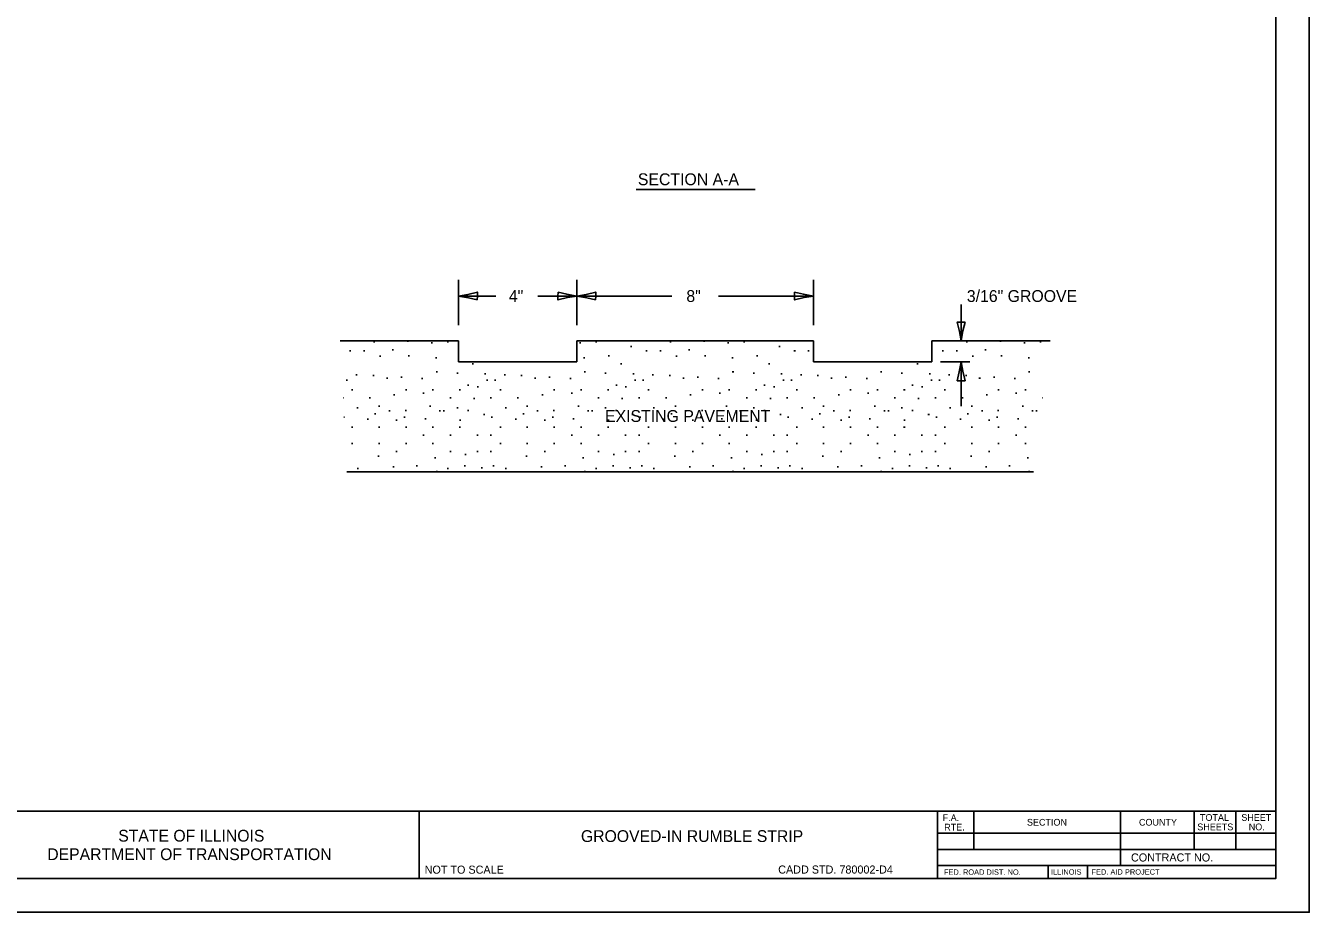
# Model space of a CAD drawing. Extents: x 97639 to 103048, y 75804 to 82153.
# Drawn here: x 98385 to 99339, y 75804 to 76462 of the extents above; entities that cross this region are included whole.
import ezdxf

# ---------------------------------------------------------------- set-up
doc = ezdxf.new("R2010")
doc.units = 0
for name, color, linetype in [('Sheets_50 Reference Boundary', 7, 'Continuous'), ('Sheets_General Details', 7, 'Continuous'), ('Sheets_Printer Plotting Border', 7, 'Continuous'), ('Topo_EOP', 7, 'Continuous')]:
    doc.layers.add(name, color=color, linetype=linetype)

msp = doc.modelspace()

# ---------------------------------------------------------------- linework, layer by layer
at = {"layer": 'Sheets_50 Reference Boundary'}
msp.add_lwpolyline([(97738.53, 76878.5), (99313.53, 76878.5), (99313.53, 75878.51), (97738.53, 75878.51)], close=True, dxfattribs=at)
at = {"layer": 'Sheets_General Details'}
for p, q in [((99338.53, 75803.51), (99338.53, 76903.51)), ((98838.44, 76340.16), (98926.72, 76340.16)), ((98706.39, 76239.47), (98706.39, 76273.26)), ((98794.31, 76239.47), (98794.31, 76273.26)), ((98970.14, 76239.47), (98970.14, 76273.26)), ((98706.39, 76261.13), (98734.15, 76261.13)), ((98765.33, 76261.13), (98794.31, 76261.13)), ((98794.31, 76261.13), (98864.94, 76261.13)), ((98899.59, 76261.13), (98970.14, 76261.13)), ((99079.82, 76254.84), (99079.82, 76227.82)), ((98618.47, 76227.82), (98706.39, 76227.82)), ((98706.39, 76227.82), (98618.47, 76227.82)), ((98706.39, 76227.82), (98618.47, 76227.82)), ((98643.28, 76227.15), (98644.28, 76227.15)), ((98657.16, 76221.21), (98658.16, 76221.21)), ((98668.26, 76227.55), (98669.26, 76227.55)), ((98686.11, 76226.36), (98687.11, 76226.36)), ((98698.01, 76227.15), (98699.01, 76227.15)), ((98706.39, 76212.26), (98706.39, 76227.82)), ((98706.39, 76212.26), (98706.39, 76227.82)), ((98794.31, 76227.82), (98882.22, 76227.82)), ((98882.22, 76227.82), (98794.31, 76227.82)), ((98794.31, 76227.82), (98794.31, 76212.26)), ((98882.22, 76227.82), (98794.31, 76227.82)), ((98794.31, 76227.82), (98794.31, 76212.26)), ((98796.19, 76226.36), (98797.19, 76226.36)), ((98808.08, 76227.15), (98809.08, 76227.15)), ((98834.26, 76223.59), (98835.26, 76223.59)), ((98863.43, 76227.15), (98864.43, 76227.15)), ((98877.31, 76221.21), (98878.31, 76221.21)), ((98882.22, 76227.82), (98970.14, 76227.82)), ((98970.14, 76227.82), (98882.22, 76227.82)), ((98970.14, 76227.82), (98882.22, 76227.82)), ((98888.42, 76227.55), (98889.42, 76227.55)), ((98906.26, 76226.36), (98907.26, 76226.36)), ((98918.16, 76227.15), (98919.16, 76227.15)), ((98944.34, 76223.59), (98945.34, 76223.59)), ((98970.14, 76212.26), (98970.14, 76227.82)), ((98970.14, 76212.26), (98970.14, 76227.82)), ((99058.06, 76227.82), (99145.98, 76227.82)), ((99145.98, 76227.82), (99058.06, 76227.82)), ((99058.06, 76227.82), (99058.06, 76212.26)), ((99145.98, 76227.82), (99058.06, 76227.82)), ((99058.06, 76227.82), (99058.06, 76212.26)), ((99083.58, 76227.15), (99084.58, 76227.15)), ((99097.46, 76221.21), (99098.46, 76221.21)), ((99108.57, 76227.55), (99109.57, 76227.55)), ((99126.42, 76226.36), (99127.42, 76226.36)), ((99138.31, 76227.15), (99139.31, 76227.15)), ((98625.42, 76220.41), (98626.42, 76220.41)), ((98635.74, 76220.41), (98636.74, 76220.41)), ((98647.64, 76216.45), (98648.64, 76216.45)), ((98669.05, 76216.85), (98670.05, 76216.85)), ((98689.28, 76215.26), (98690.28, 76215.26)), ((98794.31, 76212.26), (98706.39, 76212.26)), ((98794.31, 76212.26), (98706.39, 76212.26)), ((98799.36, 76215.26), (98800.36, 76215.26)), ((98817.6, 76216.85), (98818.6, 76216.85)), ((98845.57, 76220.41), (98846.57, 76220.41)), ((98855.89, 76220.41), (98856.89, 76220.41)), ((98867.79, 76216.45), (98868.79, 76216.45)), ((98889.2, 76216.85), (98890.2, 76216.85)), ((98909.44, 76215.26), (98910.44, 76215.26)), ((98927.68, 76216.85), (98928.68, 76216.85)), ((98955.65, 76220.41), (98956.65, 76220.41)), ((98965.97, 76220.41), (98966.97, 76220.41)), ((98970.14, 76212.26), (99058.06, 76212.26)), ((99058.06, 76212.26), (98970.14, 76212.26)), ((99064.48, 76212.26), (99086.31, 76212.26)), ((99065.72, 76220.41), (99066.72, 76220.41)), ((99076.05, 76220.41), (99077.04, 76220.41)), ((99079.82, 76212.26), (99079.82, 76179.45)), ((99087.94, 76216.45), (99088.94, 76216.45)), ((99109.36, 76216.85), (99110.35, 76216.85)), ((99129.59, 76215.26), (99130.59, 76215.26)), ((98630.18, 76202.57), (98631.18, 76202.57)), ((98642.71, 76202.16), (98643.71, 76202.16)), ((98689.68, 76204.94), (98690.68, 76204.94)), ((98705.15, 76203.75), (98706.15, 76203.75)), ((98716.65, 76210.89), (98717.65, 76210.89)), ((98725.77, 76203.36), (98726.77, 76203.36)), ((98740.26, 76202.57), (98741.26, 76202.57)), ((98752.79, 76202.16), (98753.79, 76202.16)), ((98799.75, 76204.94), (98800.75, 76204.94)), ((98815.22, 76203.75), (98816.22, 76203.75)), ((98826.72, 76210.89), (98827.73, 76210.89)), ((98835.85, 76203.36), (98836.85, 76203.36)), ((98850.34, 76202.57), (98851.34, 76202.57)), ((98862.86, 76202.16), (98863.86, 76202.16)), ((98909.83, 76204.94), (98910.83, 76204.94)), ((98925.3, 76203.75), (98926.3, 76203.75)), ((98936.8, 76210.89), (98937.8, 76210.89)), ((98945.93, 76203.36), (98946.93, 76203.36)), ((98960.41, 76202.57), (98961.41, 76202.57)), ((98972.94, 76202.16), (98973.94, 76202.16)), ((99019.91, 76204.94), (99020.91, 76204.94)), ((99035.38, 76203.75), (99036.37, 76203.75)), ((99046.88, 76210.89), (99047.88, 76210.89)), ((99056, 76203.36), (99057, 76203.36)), ((99070.49, 76202.57), (99071.49, 76202.57)), ((99083.01, 76202.16), (99084.01, 76202.16)), ((99129.98, 76204.94), (99130.98, 76204.94)), ((98623.04, 76198.6), (98624.04, 76198.6)), ((98652.79, 76200.18), (98653.8, 76200.18)), ((98663.5, 76200.97), (98664.5, 76200.97)), ((98678.97, 76199.79), (98679.97, 76199.79)), ((98713.08, 76195.02), (98714.08, 76195.02)), ((98720.22, 76193.83), (98721.22, 76193.83)), ((98727.17, 76198.6), (98728.17, 76198.6)), ((98733.12, 76198.6), (98734.12, 76198.6)), ((98762.87, 76200.18), (98763.87, 76200.18)), ((98773.58, 76200.97), (98774.58, 76200.97)), ((98789.05, 76199.79), (98790.05, 76199.79)), ((98823.16, 76195.02), (98824.16, 76195.02)), ((98830.3, 76193.83), (98831.3, 76193.83)), ((98837.24, 76198.6), (98838.24, 76198.6)), ((98843.2, 76198.6), (98844.19, 76198.6)), ((98872.95, 76200.18), (98873.95, 76200.18)), ((98883.65, 76200.97), (98884.65, 76200.97)), ((98899.12, 76199.79), (98900.12, 76199.79)), ((98933.23, 76195.02), (98934.24, 76195.02)), ((98940.38, 76193.83), (98941.38, 76193.83)), ((98947.32, 76198.6), (98948.32, 76198.6)), ((98953.27, 76198.6), (98954.27, 76198.6)), ((98983.02, 76200.18), (98984.02, 76200.18)), ((98993.73, 76200.97), (98994.73, 76200.97)), ((99009.2, 76199.79), (99010.2, 76199.79)), ((99043.31, 76195.02), (99044.31, 76195.02)), ((99050.45, 76193.83), (99051.45, 76193.83)), ((99057.4, 76198.6), (99058.4, 76198.6)), ((99063.35, 76198.6), (99064.35, 76198.6)), ((99093.1, 76200.18), (99094.1, 76200.18)), ((99103.8, 76200.97), (99104.81, 76200.97)), ((99119.28, 76199.79), (99120.28, 76199.79)), ((98620.58, 76185.46), (98620.92, 76185.46)), ((98626.92, 76191.46), (98627.92, 76191.46)), ((98639.92, 76185.46), (98640.92, 76185.46)), ((98658.18, 76187.89), (98659.18, 76187.89)), ((98666.91, 76191.46), (98667.91, 76191.46)), ((98679.99, 76189.08), (98680.99, 76189.08)), ((98686.91, 76191.46), (98687.91, 76191.46)), ((98699.91, 76185.46), (98700.91, 76185.46)), ((98706.9, 76191.46), (98707.9, 76191.46)), ((98717.44, 76184.97), (98718.44, 76184.97)), ((98730, 76185.46), (98731, 76185.46)), ((98736.99, 76191.46), (98737.99, 76191.46)), ((98750, 76185.46), (98751, 76185.46)), ((98768.26, 76187.89), (98769.25, 76187.89)), ((98776.99, 76191.46), (98777.99, 76191.46)), ((98790.07, 76189.08), (98791.07, 76189.08)), ((98796.98, 76191.46), (98797.98, 76191.46)), ((98809.99, 76185.46), (98810.99, 76185.46)), ((98816.98, 76191.46), (98817.98, 76191.46)), ((98827.51, 76184.97), (98828.51, 76184.97)), ((98840.08, 76185.46), (98841.08, 76185.46)), ((98847.07, 76191.46), (98848.07, 76191.46)), ((98860.08, 76185.46), (98861.07, 76185.46)), ((98878.33, 76187.89), (98879.33, 76187.89)), ((98887.06, 76191.46), (98888.06, 76191.46)), ((98900.15, 76189.08), (98901.15, 76189.08)), ((98907.06, 76191.46), (98908.06, 76191.46)), ((98920.06, 76185.46), (98921.06, 76185.46)), ((98927.05, 76191.46), (98928.06, 76191.46)), ((98937.59, 76184.97), (98938.59, 76184.97)), ((98950.15, 76185.46), (98951.15, 76185.46)), ((98957.15, 76191.46), (98958.14, 76191.46)), ((98970.15, 76185.46), (98971.15, 76185.46)), ((98988.41, 76187.89), (98989.41, 76187.89)), ((98997.14, 76191.46), (98998.14, 76191.46)), ((99010.22, 76189.08), (99011.22, 76189.08)), ((99017.13, 76191.46), (99018.13, 76191.46)), ((99030.14, 76185.46), (99031.14, 76185.46)), ((99037.13, 76191.46), (99038.13, 76191.46)), ((99047.66, 76184.97), (99048.66, 76184.97)), ((99060.23, 76185.46), (99061.23, 76185.46)), ((99067.22, 76191.46), (99068.22, 76191.46)), ((99080.23, 76185.46), (99081.23, 76185.46)), ((99098.48, 76187.89), (99099.48, 76187.89)), ((99107.22, 76191.46), (99108.21, 76191.46)), ((99120.3, 76189.08), (99121.3, 76189.08)), ((99127.21, 76191.46), (99128.21, 76191.46)), ((99140.22, 76185.46), (99140.59, 76185.46)), ((98630.96, 76178.22), (98631.96, 76178.22)), ((98644.06, 76173.61), (98645.06, 76173.61)), ((98646.91, 76179.46), (98647.91, 76179.46)), ((98654.61, 76175.99), (98655.61, 76175.99)), ((98666.66, 76176.24), (98667.66, 76176.24)), ((98684.91, 76179.41), (98685.91, 76179.41)), ((98692.06, 76175.99), (98693.06, 76175.99)), ((98695.07, 76175.99), (98696.07, 76175.99)), ((98705.14, 76178.22), (98706.14, 76178.22)), ((98713.08, 76176.24), (98714.08, 76176.24)), ((98724.98, 76173.22), (98725.98, 76173.22)), ((98741.04, 76178.22), (98742.04, 76178.22)), ((98754.14, 76173.61), (98755.14, 76173.61)), ((98756.99, 76179.46), (98757.99, 76179.46)), ((98764.69, 76175.99), (98765.69, 76175.99)), ((98776.74, 76176.24), (98777.73, 76176.24)), ((98794.98, 76179.41), (98795.98, 76179.41)), ((98802.14, 76175.99), (98803.14, 76175.99)), ((98805.15, 76175.99), (98806.15, 76175.99)), ((98815.22, 76178.22), (98816.22, 76178.22)), ((98823.15, 76176.24), (98824.15, 76176.24)), ((98835.06, 76173.22), (98836.06, 76173.22)), ((98851.12, 76178.22), (98852.11, 76178.22)), ((98864.22, 76173.61), (98865.22, 76173.61)), ((98867.07, 76179.46), (98868.06, 76179.46)), ((98874.77, 76175.99), (98875.76, 76175.99)), ((98886.81, 76176.24), (98887.81, 76176.24)), ((98905.06, 76179.41), (98906.06, 76179.41)), ((98912.22, 76175.99), (98913.22, 76175.99)), ((98915.22, 76175.99), (98916.22, 76175.99)), ((98925.29, 76178.22), (98926.29, 76178.22)), ((98933.23, 76176.24), (98934.23, 76176.24)), ((98945.13, 76173.22), (98946.13, 76173.22)), ((98961.19, 76178.22), (98962.19, 76178.22)), ((98974.29, 76173.61), (98975.29, 76173.61)), ((98977.14, 76179.46), (98978.14, 76179.46)), ((98984.84, 76175.99), (98985.84, 76175.99)), ((98996.89, 76176.24), (98997.89, 76176.24)), ((99015.13, 76179.41), (99016.14, 76179.41)), ((99022.29, 76175.99), (99023.29, 76175.99)), ((99025.3, 76175.99), (99026.3, 76175.99)), ((99035.37, 76178.22), (99036.37, 76178.22)), ((99043.3, 76176.24), (99044.3, 76176.24)), ((99055.21, 76173.22), (99056.21, 76173.22)), ((99071.27, 76178.22), (99072.27, 76178.22)), ((99084.37, 76173.61), (99085.37, 76173.61)), ((99087.22, 76179.46), (99088.22, 76179.46)), ((99094.92, 76175.99), (99095.92, 76175.99)), ((99106.96, 76176.24), (99107.96, 76176.24)), ((99125.21, 76179.41), (99126.21, 76179.41)), ((99132.37, 76175.99), (99133.37, 76175.99)), ((99135.37, 76175.99), (99136.38, 76175.99)), ((98621.29, 76171.23), (98621.67, 76171.23)), ((98626.92, 76163.72), (98627.92, 76163.72)), ((98638.51, 76169.64), (98639.51, 76169.64)), ((98646.91, 76163.72), (98647.91, 76163.72)), ((98659.93, 76168.85), (98660.94, 76168.85)), ((98665.88, 76171.23), (98666.88, 76171.23)), ((98666.91, 76163.72), (98667.91, 76163.72)), ((98681.35, 76170.04), (98682.35, 76170.04)), ((98686.91, 76163.72), (98687.91, 76163.72)), ((98706.9, 76163.72), (98707.9, 76163.72)), ((98707.13, 76168.85), (98708.13, 76168.85)), ((98730.74, 76171.23), (98731.74, 76171.23)), ((98736.99, 76163.72), (98737.99, 76163.72)), ((98748.59, 76169.64), (98749.59, 76169.64)), ((98756.99, 76163.72), (98757.99, 76163.72)), ((98770.01, 76168.85), (98771.01, 76168.85)), ((98775.96, 76171.23), (98776.95, 76171.23)), ((98776.99, 76163.72), (98777.99, 76163.72)), ((98791.43, 76170.04), (98792.42, 76170.04)), ((98796.98, 76163.72), (98797.98, 76163.72)), ((98816.98, 76163.72), (98817.98, 76163.72)), ((98817.21, 76168.85), (98818.21, 76168.85)), ((98840.82, 76171.23), (98841.82, 76171.23)), ((98847.07, 76163.72), (98848.07, 76163.72)), ((98858.67, 76169.64), (98859.66, 76169.64)), ((98867.07, 76163.72), (98868.06, 76163.72)), ((98880.09, 76168.85), (98881.09, 76168.85)), ((98886.03, 76171.23), (98887.03, 76171.23)), ((98887.06, 76163.72), (98888.06, 76163.72)), ((98901.5, 76170.04), (98902.5, 76170.04)), ((98907.06, 76163.72), (98908.06, 76163.72)), ((98927.05, 76163.72), (98928.06, 76163.72)), ((98927.28, 76168.85), (98928.28, 76168.85)), ((98950.89, 76171.23), (98951.89, 76171.23)), ((98957.15, 76163.72), (98958.14, 76163.72)), ((98968.74, 76169.64), (98969.74, 76169.64)), ((98977.14, 76163.72), (98978.14, 76163.72)), ((98990.16, 76168.85), (98991.16, 76168.85)), ((98996.11, 76171.23), (98997.11, 76171.23)), ((98997.14, 76163.72), (98998.14, 76163.72)), ((99011.58, 76170.04), (99012.58, 76170.04)), ((99017.13, 76163.72), (99018.13, 76163.72)), ((99037.13, 76163.72), (99038.13, 76163.72)), ((99037.36, 76168.85), (99038.36, 76168.85)), ((99060.97, 76171.23), (99061.97, 76171.23)), ((99067.22, 76163.72), (99068.22, 76163.72)), ((99078.82, 76169.64), (99079.82, 76169.64)), ((99087.22, 76163.72), (99088.22, 76163.72)), ((99100.24, 76168.85), (99101.24, 76168.85)), ((99106.18, 76171.23), (99107.18, 76171.23)), ((99107.22, 76163.72), (99108.21, 76163.72)), ((99121.65, 76170.04), (99122.65, 76170.04)), ((99127.21, 76163.72), (99128.21, 76163.72)), ((98679.92, 76157.72), (98680.92, 76157.72)), ((98699.91, 76157.72), (98700.91, 76157.72)), ((98719.91, 76157.72), (98720.91, 76157.72)), ((98730, 76157.72), (98731, 76157.72)), ((98789.99, 76157.72), (98790.99, 76157.72)), ((98809.99, 76157.72), (98810.99, 76157.72)), ((98829.98, 76157.72), (98830.98, 76157.72)), ((98840.08, 76157.72), (98841.08, 76157.72)), ((98900.07, 76157.72), (98901.07, 76157.72)), ((98920.06, 76157.72), (98921.06, 76157.72)), ((98940.06, 76157.72), (98941.06, 76157.72)), ((98950.15, 76157.72), (98951.15, 76157.72)), ((99010.14, 76157.72), (99011.14, 76157.72)), ((99030.14, 76157.72), (99031.14, 76157.72)), ((99050.14, 76157.72), (99051.14, 76157.72)), ((99060.23, 76157.72), (99061.23, 76157.72)), ((99120.22, 76157.72), (99121.22, 76157.72)), ((98626.92, 76151.72), (98627.92, 76151.72)), ((98646.91, 76151.72), (98647.91, 76151.72)), ((98659.92, 76145.72), (98660.92, 76145.72)), ((98666.91, 76151.72), (98667.91, 76151.72)), ((98686.91, 76151.72), (98687.91, 76151.72)), ((98699.91, 76145.72), (98700.91, 76145.72)), ((98719.91, 76145.72), (98720.91, 76145.72)), ((98730, 76145.72), (98731, 76145.72)), ((98736.99, 76151.72), (98737.99, 76151.72)), ((98756.99, 76151.72), (98757.99, 76151.72)), ((98770, 76145.72), (98770.99, 76145.72)), ((98776.99, 76151.72), (98777.99, 76151.72)), ((98796.98, 76151.72), (98797.98, 76151.72)), ((98809.99, 76145.72), (98810.99, 76145.72)), ((98829.98, 76145.72), (98830.98, 76145.72)), ((98840.08, 76145.72), (98841.08, 76145.72)), ((98847.07, 76151.72), (98848.07, 76151.72)), ((98867.07, 76151.72), (98868.06, 76151.72)), ((98880.07, 76145.72), (98881.07, 76145.72)), ((98887.06, 76151.72), (98888.06, 76151.72)), ((98907.06, 76151.72), (98908.06, 76151.72)), ((98920.06, 76145.72), (98921.06, 76145.72)), ((98940.06, 76145.72), (98941.06, 76145.72)), ((98950.15, 76145.72), (98951.15, 76145.72)), ((98957.15, 76151.72), (98958.14, 76151.72)), ((98977.14, 76151.72), (98978.14, 76151.72)), ((98990.15, 76145.72), (98991.15, 76145.72)), ((98997.14, 76151.72), (98998.14, 76151.72)), ((99017.13, 76151.72), (99018.13, 76151.72)), ((99030.14, 76145.72), (99031.14, 76145.72)), ((99050.14, 76145.72), (99051.14, 76145.72)), ((99060.23, 76145.72), (99061.23, 76145.72)), ((99067.22, 76151.72), (99068.22, 76151.72)), ((99087.22, 76151.72), (99088.22, 76151.72)), ((99100.22, 76145.72), (99101.22, 76145.72)), ((99107.22, 76151.72), (99108.21, 76151.72)), ((99127.21, 76151.72), (99128.21, 76151.72)), ((98646.45, 76142.28), (98647.45, 76142.28)), ((98675, 76135.14), (98676, 76135.14)), ((98688.49, 76141.08), (98689.49, 76141.08)), ((98710.7, 76135.14), (98711.7, 76135.14)), ((98711.1, 76143.47), (98712.1, 76143.47)), ((98731.93, 76135.14), (98732.93, 76135.14)), ((98756.52, 76142.28), (98757.53, 76142.28)), ((98785.08, 76135.14), (98786.08, 76135.14)), ((98798.57, 76141.08), (98799.56, 76141.08)), ((98820.77, 76135.14), (98821.77, 76135.14)), ((98821.18, 76143.47), (98822.17, 76143.47)), ((98842.01, 76135.14), (98843.01, 76135.14)), ((98866.6, 76142.28), (98867.6, 76142.28)), ((98895.16, 76135.14), (98896.15, 76135.14)), ((98908.64, 76141.08), (98909.64, 76141.08)), ((98930.85, 76135.14), (98931.85, 76135.14)), ((98931.25, 76143.47), (98932.25, 76143.47)), ((98952.08, 76135.14), (98953.08, 76135.14)), ((98976.68, 76142.28), (98977.68, 76142.28)), ((99005.23, 76135.14), (99006.23, 76135.14)), ((99018.72, 76141.08), (99019.72, 76141.08)), ((99040.92, 76135.14), (99041.93, 76135.14)), ((99041.33, 76143.47), (99042.33, 76143.47)), ((99062.16, 76135.14), (99063.16, 76135.14)), ((99086.75, 76142.28), (99087.75, 76142.28)), ((99115.31, 76135.14), (99116.31, 76135.14)), ((99128.79, 76141.08), (99129.79, 76141.08)), ((98623.31, 76130.6), (99133.62, 76130.6)), ((98623.31, 76130.6), (99133.62, 76130.6)), ((98623.31, 76130.6), (99133.62, 76130.6)), ((98630.98, 76133.15), (98631.98, 76133.15)), ((98657.55, 76134.34), (98658.55, 76134.34)), ((98689.68, 76130.77), (98690.68, 76130.77)), ((98698.01, 76133.15), (98699.01, 76133.15)), ((98723.33, 76133.58), (98724.33, 76133.58)), ((98741.05, 76133.15), (98742.06, 76133.15)), ((98767.62, 76134.34), (98768.63, 76134.34)), ((98799.75, 76130.77), (98800.75, 76130.77)), ((98808.08, 76133.15), (98809.08, 76133.15)), ((98833.4, 76133.58), (98834.4, 76133.58)), ((98851.13, 76133.15), (98852.13, 76133.15)), ((98877.7, 76134.34), (98878.7, 76134.34)), ((98909.83, 76130.77), (98910.83, 76130.77)), ((98918.16, 76133.15), (98919.16, 76133.15)), ((98943.48, 76133.58), (98944.48, 76133.58)), ((98961.21, 76133.15), (98962.21, 76133.15)), ((98987.78, 76134.34), (98988.78, 76134.34)), ((99019.91, 76130.77), (99020.91, 76130.77)), ((99028.24, 76133.15), (99029.23, 76133.15)), ((99053.55, 76133.58), (99054.55, 76133.58)), ((99071.28, 76133.15), (99072.28, 76133.15)), ((99097.85, 76134.34), (99098.85, 76134.34)), ((99129.98, 76130.77), (99130.98, 76130.77)), ((97738.53, 75878.51), (99313.53, 75878.51)), ((98677.24, 75878.51), (98677.24, 75828.51)), ((99062.24, 75878.51), (99062.24, 75828.51)), ((99089.25, 75878.51), (99089.25, 75850.25)), ((99198.25, 75878.51), (99198.25, 75838.25)), ((99252.85, 75878.51), (99252.85, 75850.25)), ((99283.89, 75878.51), (99283.89, 75850.25)), ((99062.24, 75862.25), (99313.53, 75862.25)), ((99062.24, 75850.25), (99313.53, 75850.25)), ((99062.24, 75838.25), (99313.53, 75838.25)), ((99144.6, 75838.25), (99144.6, 75828.51)), ((99173.6, 75838.25), (99173.6, 75828.51)), ((99338.53, 75803.51), (97638.53, 75803.51))]:
    msp.add_line(p, q, dxfattribs=at)
msp.add_lwpolyline([(97738.53, 76878.51), (99313.53, 76878.51), (99313.53, 75828.51), (97738.53, 75828.51)], close=True, dxfattribs=at)
at = {"layer": 'Sheets_Printer Plotting Border'}
msp.add_lwpolyline([(97638.53, 75803.51), (99338.53, 75803.51), (99338.53, 76903.51), (97638.53, 76903.51)], close=True, dxfattribs=at)
at = {"layer": 'Topo_EOP'}
for points in [[(98720.38, 76258.2), (98720.39, 76261.13), (98720.39, 76264.06), (98713.39, 76262.34), (98706.39, 76261.13), (98713.85, 76259.77)], [(98780.32, 76264.06), (98780.31, 76261.13), (98780.31, 76258.2), (98787.31, 76259.92), (98794.31, 76261.13), (98786.84, 76262.49)], [(98808.3, 76258.2), (98808.31, 76261.13), (98808.31, 76264.06), (98801.3, 76262.34), (98794.31, 76261.13), (98801.77, 76259.77)], [(98956.15, 76264.06), (98956.14, 76261.13), (98956.14, 76258.2), (98963.14, 76259.92), (98970.14, 76261.13), (98962.68, 76262.49)], [(99082.75, 76241.81), (99079.82, 76241.82), (99076.89, 76241.82), (99078.61, 76234.82), (99079.82, 76227.82), (99081.18, 76235.28)], [(99076.89, 76198.27), (99079.82, 76198.26), (99082.75, 76198.26), (99081.03, 76205.26), (99079.82, 76212.26), (99078.47, 76204.79)]]:
    msp.add_lwpolyline(points, close=True, dxfattribs=at)

# ---------------------------------------------------------------- texts
at = {"layer": 'Sheets_General Details'}
for s, height, p in [('SECTION A-A', 8.7956, (98839.63, 76343.43)), ('F.A. ', 5, (99066.1, 75871.26)), ('RTE.', 5, (99067.26, 75864.26)), ('SECTION', 4.999, (99128.75, 75867.88)), ('COUNTY', 4.999, (99211.97, 75867.88)), ('SHEETS', 4.999, (99255.3, 75864.44)), ('TOTAL', 4.999, (99257.27, 75871.44)), ('SHEET', 4.999, (99288, 75871.44)), ('NO.', 4.999, (99293.51, 75864.44)), ('STATE OF ILLINOIS', 8.7501, (98453.6, 75856.01)), ('GROOVED-IN RUMBLE STRIP', 8.75, (98797.35, 75855.73)), ('DEPARTMENT OF TRANSPORTATION', 8.7501, (98400.85, 75842.26)), ('CONTRACT NO.      ', 6, (99206.02, 75841.25)), ('NOT TO SCALE', 6, (98681.22, 75832.19)), ('   CADD STD. 780002-D4', 6, (98937.23, 75832.28)), ('FED. ROAD DIST. NO.  ', 4, (99067.07, 75831.38)), ('ILLINOIS', 4, (99146.57, 75831.49)), ('FED. AID PROJECT', 4, (99176.65, 75831.49))]:
    msp.add_text(s, height=height, dxfattribs=at).set_placement(p)
for s, height, p in [('4"', 8.796, (98743.8, 76256.73)), ('8"', 8.796, (98875.68, 76256.73)), ('3/16" GROOVE', 8.7956, (99084.06, 76256.73)), ('EXISTING PAVEMENT', 8.7956, (98815.25, 76167.64))]:
    msp.add_text(s, height=height, rotation=0.00027, dxfattribs=at).set_placement(p)

doc.saveas('drawing.dxf')
